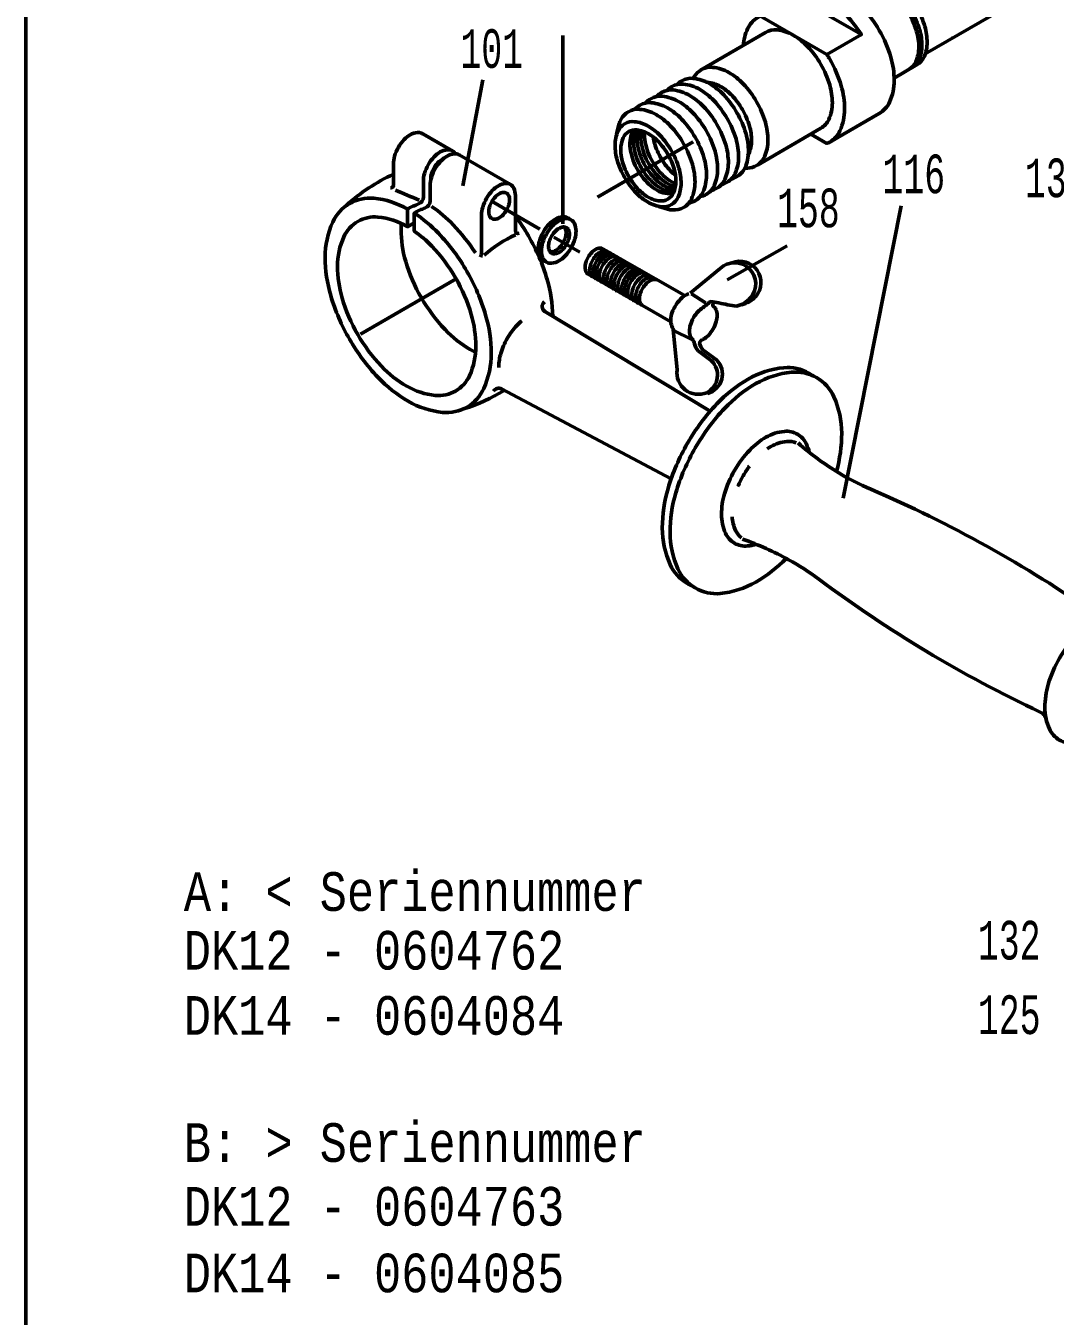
# Model space of a CAD drawing. Extents: x -99 to 181, y -251 to 146.
# Drawn here: x -98.9 to -5.7, y -70.7 to 46.1 of the extents above; entities that cross this region are included whole.
import ezdxf

# ---------------------------------------------------------------- set-up
doc = ezdxf.new("R2010")
doc.units = 0
doc.linetypes.add('STRICHPUNKT2', pattern=[18.5, 10, -4, 0.5, -4])
doc.layers.get('0').update_dxf_attribs({"linetype": 'CONTINUOUS'})
doc.layers.add('LE_ALL', color=7, linetype='CONTINUOUS', lineweight=50)
doc.layers.add('TXT_ALL', color=7, linetype='CONTINUOUS')
doc.layers.add('TXT_YELLOW', color=2, linetype='CONTINUOUS')
doc.styles.add('MONOTXT', font='monotxt.shx')

# ---------------------------------------------------------------- blocks, each defined once
blk = doc.blocks.new('ELI_00005', base_point=(-43.87, 36.63))
at = {"layer": 'LE_ALL', "color": 2}
for points in [[(-43.87, 36.63, 0.058572), (-44.02, 36.39, 0.084325), (-44.22, 35.66, 0.070818), (-44.18, 34.76, 0.084461), (-43.53, 33.01, 0.084461), (-42.33, 31.57, 0.070818), (-41.58, 31.08, 0.084325), (-40.84, 30.89, 0.118668), (-40.28, 30.97)], [(-43.66, 36.64, 0.012769), (-43.69, 36.59, 0.084325), (-43.89, 35.85, 0.070818), (-43.85, 34.95, 0.084461), (-43.2, 33.2, 0.084461), (-42, 31.76, 0.070818), (-41.24, 31.27, 0.084325), (-40.51, 31.08, 0.057105), (-40.23, 31.09)], [(-43.43, 36.61, 0.064456), (-43.55, 36.04, 0.070818), (-43.51, 35.14, 0.084461), (-42.86, 33.39, 0.084461), (-41.67, 31.95, 0.070818), (-40.91, 31.47, 0.084325), (-40.18, 31.27)], [(-43.17, 36.56, 0.035821), (-43.22, 36.24, 0.070818), (-43.18, 35.34, 0.084461), (-42.53, 33.58, 0.084461), (-41.34, 32.14, 0.070818), (-40.58, 31.66, 0.053653), (-40.12, 31.5)], [(-42.89, 36.46, 0.003662), (-42.89, 36.43, 0.070818), (-42.85, 35.53, 0.084461), (-42.2, 33.77, 0.084461), (-41.01, 32.33, 0.070818), (-40.25, 31.85, 0.019799), (-40.08, 31.78)]]:
    blk.add_lwpolyline(points, format="xyb", dxfattribs=at)
at = {"layer": 'LE_ALL'}
for centre, radius, start, end in [((-41.93, 36.46), 1.2, 141.797, 145.191), ((-40.63, 36.21), 2.27, 157.3841, 157.8543), ((-40.07, 32.47), 1.21, -69.2228, -68.1355)]:
    blk.add_arc(centre, radius, start, end, dxfattribs=at)
blk = doc.blocks.new('ELIPS_00006', base_point=(-14.61, 51.37))
at = {"layer": 'LE_ALL', "color": 2}
blk.add_lwpolyline([(-14.61, 51.37, 0.084325), (-14.38, 51.6, 0.154833), (-14.29, 51.9, 0.154833), (-14.38, 52.2, 0.084325), (-14.61, 52.43, 0.070818), (-14.96, 52.61, 0.084461), (-15.75, 52.74, 0.084461), (-16.54, 52.61, 0.070818), (-16.88, 52.43, 0.084325), (-17.11, 52.2, 0.154833), (-17.2, 51.9, 0.154833), (-17.11, 51.6, 0.084325), (-16.88, 51.37, 0.070818), (-16.54, 51.19, 0.084461), (-15.75, 51.06, 0.084461), (-14.96, 51.19, 0.048497), (-14.71, 51.3, 0.022245), (-14.61, 51.37)], format="xyb", dxfattribs=at)
blk = doc.blocks.new('106_00004', base_point=(-44.7, 32.32))
at = {"layer": 'LE_ALL', "color": 2}
for p, q in [((-17.55, 50.57), (-17.63, 50.52)), ((-23.28, 45.26), (-26.4, 43.46))]:
    blk.add_line(p, q, dxfattribs=at)
for points in [[(11.66, 63.32), (13.81, 64.56, 0.156851), (14.03, 64.81, 0.106617), (14.13, 65.28, 0.072341), (14.06, 65.8, 0.058752), (13.81, 66.38, 0.058752), (13.43, 66.89, 0.072341), (13.02, 67.21, 0.106617), (12.56, 67.36, 0.156851), (12.23, 67.29), (10.08, 66.05)], [(8.65, 60.98), (11.22, 62.47, 0.156851), (11.52, 62.8, 0.106617), (11.66, 63.43, 0.072341), (11.56, 64.11, 0.058752), (11.22, 64.89, 0.058752), (10.72, 65.57, 0.072341), (10.18, 66, 0.106617), (9.56, 66.2, 0.156851), (9.13, 66.1), (6.55, 64.62)], [(10.33, 61.95, 0.156851), (10.63, 62.28, 0.106617), (10.76, 62.91, 0.072341), (10.66, 63.6, 0.058752), (10.33, 64.37, 0.058752), (9.82, 65.05, 0.072341), (9.28, 65.48, 0.106617), (8.67, 65.68, 0.156851), (8.23, 65.59)], [(10.62, 62.12, 0.156851), (10.92, 62.45, 0.106617), (11.06, 63.08, 0.072341), (10.96, 63.76, 0.058752), (10.62, 64.54, 0.058752), (10.12, 65.22, 0.072341), (9.57, 65.65, 0.106617), (8.96, 65.85, 0.156851), (8.53, 65.76)], [(-6.54, 51.6), (8.13, 60.08, 0.156851), (8.5, 60.49, 0.106617), (8.68, 61.28, 0.072341), (8.55, 62.13, 0.058752), (8.13, 63.11, 0.058752), (7.5, 63.96, 0.072341), (6.82, 64.49, 0.106617), (6.05, 64.74, 0.156851), (5.51, 64.62), (-9.17, 56.15)], [(5.49, 63.26, 0.02637), (5.52, 63.3, 0.156851), (5.57, 63.45, 0.156851), (5.52, 63.59, 0.106617), (5.36, 63.74, 0.072341), (5.14, 63.83, 0.058752), (4.85, 63.86, 0.058752), (4.56, 63.83, 0.049715), (4.4, 63.78), (-4.5, 58.64, 0.106617), (-4.66, 58.49, 0.156851), (-4.71, 58.34, 0.156851), (-4.66, 58.2, 0.106617), (-4.5, 58.05, 0.072341), (-4.27, 57.96, 0.058752), (-3.98, 57.93, 0.058752), (-3.69, 57.96, 0.072341), (-3.47, 58.05), (5.45, 63.2)], [(5.28, 63.1, 0.021559), (5.18, 63.11, 0.058752), (4.89, 63.07, 0.049715), (4.73, 63.02)], [(-4.32, 52.89, 0.156851), (-3.95, 53.3, 0.106617), (-3.78, 54.09, 0.072341), (-3.9, 54.94, 0.058752), (-4.32, 55.91, 0.058752), (-4.96, 56.76, 0.072341), (-5.63, 57.3, 0.106617), (-6.4, 57.55, 0.156851), (-6.94, 57.43)], [(-4.02, 53.06, 0.156851), (-3.64, 53.48, 0.106617), (-3.47, 54.26, 0.072341), (-3.6, 55.12, 0.058752), (-4.02, 56.09, 0.058752), (-4.65, 56.94, 0.072341), (-5.33, 57.48, 0.106617), (-6.09, 57.72, 0.156851), (-6.64, 57.61)], [(-8.56, 49.91), (-7.12, 50.74, 0.156851), (-6.68, 51.23, 0.106617), (-6.48, 52.15, 0.072341), (-6.62, 53.16, 0.058752), (-7.12, 54.3, 0.058752), (-7.86, 55.3, 0.072341), (-8.66, 55.93, 0.106617), (-9.56, 56.22, 0.156851), (-10.2, 56.08), (-12, 55.04)], [(-17.52, 43.52), (-9.55, 48.12, 0.156851), (-9, 48.73, 0.106617), (-8.74, 49.91, 0.072341), (-8.93, 51.18, 0.058752), (-9.55, 52.63, 0.058752), (-10.5, 53.9, 0.072341), (-11.51, 54.69, 0.106617), (-12.65, 55.06, 0.156851), (-13.46, 54.89), (-21.41, 50.3)], [(-8.99, 48.75, 0.073575), (-8.79, 49.07, 0.106617), (-8.54, 50.18, 0.072341), (-8.72, 51.39, 0.058752), (-9.31, 52.77, 0.058752), (-10.21, 53.97, 0.072341), (-11.17, 54.73, 0.106617), (-12.26, 55.08, 0.073575), (-12.63, 55.06)], [(-7.46, 50.54, 0.156851), (-7.03, 51.02, 0.106617), (-6.83, 51.95, 0.072341), (-6.97, 52.96, 0.058752), (-7.46, 54.1, 0.058752), (-8.21, 55.1, 0.072341), (-9.01, 55.73, 0.106617), (-9.91, 56.02, 0.156851), (-10.55, 55.88)], [(-20.31, 41.32), (-18.24, 42.55, 0.156851), (-17.61, 43.24, 0.106617), (-17.33, 44.56, 0.072341), (-17.54, 45.99, 0.058752), (-18.24, 47.62, 0.058752), (-19.3, 49.04, 0.072341), (-20.43, 49.93, 0.106617), (-21.72, 50.35, 0.156851), (-22.63, 50.15), (-24.7, 48.95)], [(-26.15, 35.53), (-25.46, 35.93), (-21.66, 38.13, 0.156851), (-20.73, 39.15, 0.106617), (-20.31, 41.11, 0.072341), (-20.62, 43.22, 0.058752), (-21.66, 45.64, 0.058752), (-23.23, 47.75, 0.072341), (-24.91, 49.08, 0.106617), (-26.82, 49.69, 0.156851), (-28.17, 49.4), (-32.66, 46.81, 0.156851), (-33.58, 45.79, 0.083227), (-33.98, 44.27)], [(-18.99, 42.11, 0.156851), (-18.36, 42.8, 0.106617), (-18.08, 44.12, 0.072341), (-18.29, 45.55, 0.058752), (-18.99, 47.18, 0.058752), (-20.05, 48.61, 0.072341), (-21.18, 49.5, 0.106617), (-22.47, 49.91, 0.156851), (-23.38, 49.72)], [(-18.71, 42.27, 0.156851), (-18.09, 42.96, 0.106617), (-17.8, 44.28, 0.072341), (-18.01, 45.71, 0.058752), (-18.71, 47.34, 0.058752), (-19.77, 48.76, 0.072341), (-20.91, 49.66, 0.106617), (-22.19, 50.07, 0.156851), (-23.1, 49.88)], [(-29.31, 48.74), (-23.28, 45.26, 0.048067), (-24.61, 46.96, 0.072341), (-26.29, 48.28, 0.106617), (-28.19, 48.9, 0.156851), (-29.54, 48.61)], [(-27.86, 36.26), (-26.4, 35.41, 0.030808), (-26.15, 35.53, 0.156851), (-25.22, 36.56, 0.106617), (-24.8, 38.51, 0.072341), (-25.11, 40.63, 0.058752), (-26.15, 43.05, 0.010655), (-26.4, 43.46), (-32.48, 46.97)], [(-32.69, 33.46), (-26.95, 36.8, 0.156851), (-26.23, 37.58, 0.106617), (-25.91, 39.09, 0.072341), (-26.15, 40.71, 0.058752), (-26.95, 42.57, 0.058752), (-28.15, 44.19, 0.072341), (-29.45, 45.21, 0.106617), (-30.91, 45.68, 0.156851), (-31.95, 45.46), (-37.84, 42.03)], [(-33.81, 33.19), (-33.58, 33.18, 0.122777), (-32.77, 33.41, 0.156851), (-32.06, 34.2, 0.106617), (-31.74, 35.7, 0.072341), (-31.97, 37.33, 0.058752), (-32.77, 39.19, 0.058752), (-33.98, 40.81, 0.072341), (-35.27, 41.83, 0.106617), (-36.74, 42.3, 0.156851), (-37.77, 42.08, 0.122777), (-38.38, 41.49), (-38.55, 41.28)], [(-35.02, 32.22, 0.075827), (-34.54, 32.41, 0.156851), (-33.82, 33.2, 0.106617), (-33.5, 34.7, 0.072341), (-33.74, 36.33, 0.058752), (-34.54, 38.19, 0.058752), (-35.74, 39.81, 0.072341), (-37.04, 40.83, 0.106617), (-38.5, 41.3, 0.156851), (-39.54, 41.08, 0.075827), (-39.94, 40.75)], [(-33.56, 34.33, 0.029627), (-33.48, 34.47, 0.106617), (-33.22, 35.68, 0.072341), (-33.41, 36.98, 0.058752), (-34.05, 38.47, 0.058752), (-35.02, 39.77, 0.072341), (-36.05, 40.58, 0.106617), (-37.23, 40.96, 0.029627), (-37.39, 40.97)], [(-36.89, 31.16, 0.082922), (-36.36, 31.36, 0.156851), (-35.65, 32.15, 0.106617), (-35.32, 33.65, 0.072341), (-35.56, 35.28, 0.058752), (-36.36, 37.14, 0.058752), (-37.57, 38.76, 0.072341), (-38.86, 39.77, 0.106617), (-40.32, 40.25, 0.156851), (-41.36, 40.02, 0.082922), (-41.8, 39.66)], [(-35.94, 31.7, 0.079113), (-35.43, 31.9, 0.156851), (-34.72, 32.68, 0.106617), (-34.39, 34.19, 0.072341), (-34.63, 35.82, 0.058752), (-35.43, 37.67, 0.058752), (-36.64, 39.29, 0.072341), (-37.93, 40.31, 0.106617), (-39.39, 40.78, 0.156851), (-40.43, 40.56, 0.079113), (-40.85, 40.22)], [(-38.91, 30.01, 0.088677), (-38.34, 30.22, 0.156851), (-37.63, 31.01, 0.106617), (-37.3, 32.51, 0.072341), (-37.54, 34.14, 0.058752), (-38.34, 35.99, 0.058752), (-39.55, 37.61, 0.072341), (-40.84, 38.63, 0.106617), (-42.3, 39.1, 0.156851), (-43.34, 38.88, 0.088677), (-43.8, 38.49)], [(-37.89, 30.6, 0.085538), (-37.33, 30.8, 0.156851), (-36.62, 31.58, 0.106617), (-36.3, 33.09, 0.072341), (-36.53, 34.72, 0.058752), (-37.33, 36.57, 0.058752), (-38.54, 38.19, 0.072341), (-39.83, 39.21, 0.106617), (-41.3, 39.68, 0.156851), (-42.33, 39.46, 0.085538), (-42.79, 39.08)], [(-44.7, 32.32, 0.058752), (-43.68, 30.95, 0.072341), (-42.59, 30.09, 0.106617), (-41.35, 29.69, 0.156851), (-40.48, 29.88, 0.156851), (-39.88, 30.54, 0.106617), (-39.6, 31.81, 0.072341), (-39.8, 33.19, 0.058752), (-40.48, 34.76, 0.058752), (-41.5, 36.13, 0.072341), (-42.59, 36.99, 0.106617), (-43.83, 37.38, 0.156851), (-44.7, 37.2, 0.156851), (-45.31, 36.53, 0.106617), (-45.58, 35.26, 0.072341), (-45.38, 33.89, 0.058752), (-44.7, 32.32)], [(-41.64, 29.7), (-40.61, 29.42, 0.013766), (-40.41, 29.4, 0.156851), (-39.37, 29.62, 0.156851), (-38.66, 30.41, 0.106617), (-38.34, 31.91, 0.072341), (-38.58, 33.54, 0.058752), (-39.37, 35.39, 0.058752), (-40.58, 37.01, 0.072341), (-41.87, 38.03, 0.106617), (-43.34, 38.5, 0.156851), (-44.37, 38.28, 0.156851), (-45.09, 37.5, 0.020143), (-45.2, 37.22), (-45.45, 36.29)], [(-44.33, 32.41, 0.058752), (-43.48, 31.26, 0.072341), (-42.57, 30.55, 0.106617), (-41.53, 30.21, 0.156851), (-40.8, 30.37, 0.156851), (-40.3, 30.93, 0.106617), (-40.07, 31.99, 0.072341), (-40.24, 33.13, 0.058752), (-40.8, 34.44, 0.058752), (-41.66, 35.58, 0.072341), (-42.57, 36.3, 0.106617), (-43.6, 36.64, 0.156851), (-44.33, 36.48, 0.156851), (-44.83, 35.92, 0.106617), (-45.06, 34.86, 0.072341), (-44.89, 33.72, 0.058752), (-44.33, 32.41)], [(-42.12, 36, 0.038638), (-41.99, 35.39, 0.058752), (-41.42, 34.08, 0.058752), (-40.57, 32.94, 0.038638), (-40.11, 32.53)]]:
    blk.add_lwpolyline(points, format="xyb", dxfattribs=at)
blk.add_lwpolyline([(-4.01, 57.97), (4.4, 62.83), (4.7, 63)], dxfattribs=at)
for centre, radius, start, end in [((-17.25, 51.01), 0.688, 144.3425, 150.3074), ((-14.26, 51.25), 0.688, 34.2738, 35.6558), ((-15.11, 45.06), 0.13, -130.729, -66.4793)]:
    blk.add_arc(centre, radius, start, end, dxfattribs=at)
for name, p in [('ELIPS_00006', (-14.61, 51.37)), ('ELI_00005', (-43.87, 36.63))]:
    blk.add_blockref(name, p)
blk = doc.blocks.new('DK12_4_00002', base_point=(90.11, 110.07))
at = {"layer": 'LE_ALL', "color": 2}
for p, q in [((-50.29, 28.14), (-50.29, 45.17)), ((-59.35, 31.58), (-57.54, 41.18)), ((-59.69, 34.38), (-54.98, 31.66)), ((-64.36, 27.87), (-64.36, 29.48)), ((-24.92, 3.33), (-19.67, 29.77)), ((-35.43, 23.07), (-30, 26.15)), ((-37.39, 20.98), (-38.65, 21.82))]:
    blk.add_line(p, q, dxfattribs=at)
at = {"layer": 'LE_ALL', "color": 2, "linetype": 'STRICHPUNKT2'}
for p, q in [((-38.52, 35.55), (-49.3, 29.33)), ((-56.69, 30.15), (-52.39, 27.67)), ((-51.13, 26.94), (-48.77, 25.58)), ((-59.97, 23.17), (-70.49, 17.09))]:
    blk.add_line(p, q, dxfattribs=at)
at = {"layer": 'LE_ALL', "color": 2}
for points in [[(-60.26, 34.71), (-62.97, 36.27, 0.021669), (-63.03, 36.31, 0.156851), (-63.47, 36.4, 0.106617), (-64.11, 36.2, 0.072341), (-64.67, 35.76, 0.058752), (-65.19, 35.06, 0.058752), (-65.54, 34.25, 0.072187), (-65.64, 33.55), (-65.64, 31.61, -0.485361), (-65.9, 31.41)], [(-60.05, 34.48, 0.126695), (-60.32, 34.74, 0.156851), (-60.77, 34.84, 0.106617), (-61.4, 34.64, 0.072341), (-61.96, 34.19, 0.058752), (-62.48, 33.49, 0.058752), (-62.83, 32.69, 0.072187), (-62.93, 31.99), (-62.93, 30.58, -0.307856), (-63.37, 29.94, 0.029494), (-64.36, 29.48, 0.10431), (-67.41, 30.45, 0.156851), (-69.61, 29.97, 0.156851), (-71.13, 28.3, 0.106617), (-71.82, 25.1, 0.072341), (-71.31, 21.64, 0.058752), (-69.61, 17.7, 0.058752), (-67.04, 14.25, 0.072341), (-64.3, 12.09, 0.106617), (-61.19, 11.08, 0.156851), (-58.98, 11.56, 0.156851), (-57.47, 13.23, 0.106617), (-56.78, 16.42, 0.072341), (-57.29, 19.89, 0.058752), (-58.98, 23.83, 0.058752), (-61.55, 27.28, 0.059206), (-63.76, 29.11), (-63.76, 27.48, -0.05231), (-62.15, 26.11, -0.058752), (-60.01, 23.24, -0.058752), (-58.6, 19.95, -0.072341), (-58.18, 17.07, -0.106617), (-58.75, 14.4, -0.156851), (-60.01, 13.01, -0.156851), (-61.85, 12.62, -0.106617), (-64.44, 13.45, -0.072341), (-66.73, 15.26, -0.058752), (-68.87, 18.13, -0.058752), (-70.28, 21.42, -0.072341), (-70.7, 24.3, -0.106617), (-70.13, 26.96, -0.156851), (-68.87, 28.35, -0.156851), (-67.04, 28.75, -0.110229), (-64.36, 27.87), (-63.76, 28.22)], [(-59.64, 34.35, 0.021669), (-59.69, 34.38, 0.156851), (-60.14, 34.48, 0.106617), (-60.77, 34.27, 0.072341), (-61.33, 33.83, 0.058752), (-61.86, 33.13, 0.058752), (-62.2, 32.33, 0.072187), (-62.31, 31.62), (-62.31, 30.22, -0.316163), (-62.76, 29.58, 0.044449), (-63.76, 29.11)], [(-61.23, 33.93, 0.025009), (-61.32, 33.89, 0.072341), (-61.66, 33.62, 0.058752), (-61.99, 33.18, 0.058752), (-62.2, 32.69, 0.072341), (-62.26, 32.26, 0.033573), (-62.25, 32.13)], [(-54.27, 27.28, -0.548279), (-54.6, 27.5), (-54.6, 30.64, 0.006902), (-54.6, 30.71, 0.106617), (-54.74, 31.36, 0.156851), (-55.05, 31.7, 0.156851), (-55.5, 31.8, 0.106617), (-56.13, 31.59, 0.072341), (-56.69, 31.15, 0.058752), (-57.21, 30.45, 0.058752), (-57.56, 29.65, 0.072187), (-57.66, 28.94), (-57.66, 25.54, -0.127343), (-57.77, 25.12)], [(-56.73, 30.15, 0.058752), (-56.95, 29.66, 0.072341), (-57.01, 29.22, 0.106617), (-56.92, 28.82, 0.156851), (-56.73, 28.61, 0.156851), (-56.46, 28.55, 0.106617), (-56.07, 28.68, 0.072341), (-55.72, 28.95, 0.058752), (-55.4, 29.38, 0.058752), (-55.19, 29.88, 0.072341), (-55.12, 30.31, 0.106617), (-55.21, 30.71, 0.156851), (-55.4, 30.92, 0.156851), (-55.68, 30.98, 0.106617), (-56.07, 30.86, 0.072341), (-56.41, 30.58, 0.058752), (-56.73, 30.15)], [(-58.22, 25.51, 0.044102), (-60.22, 28.05, 0.053086), (-62.18, 29.72)], [(-64.93, 28.17, 0.0212), (-64.95, 27.62, 0.072341), (-64.53, 24.74, 0.058752), (-63.11, 21.45, 0.058752), (-60.97, 18.58, 0.072341), (-58.69, 16.77, 0.0212), (-58.2, 16.52)], [(-51.22, 19.78, 0.069414), (-51.72, 23.1, 0.058752), (-53.42, 27.05, 0.029334), (-54.6, 28.84)], [(-49.72, 28.58, 0.056639), (-49.86, 28.68, 0.156851), (-50.32, 28.78, 0.106617), (-50.97, 28.57, 0.072341), (-51.54, 28.12, 0.058752), (-52.08, 27.4, 0.058752), (-52.43, 26.58, 0.072341), (-52.54, 25.86, 0.106617), (-52.39, 25.19, 0.156851), (-52.08, 24.84, 0.056639), (-51.92, 24.78)], [(-51.78, 27.23, 0.058752), (-52.14, 26.41, 0.072341), (-52.24, 25.69, 0.106617), (-52.1, 25.02, 0.156851), (-51.78, 24.67, 0.156851), (-51.32, 24.57, 0.106617), (-50.67, 24.78, 0.072341), (-50.1, 25.23, 0.058752), (-49.57, 25.95, 0.058752), (-49.21, 26.77, 0.072341), (-49.11, 27.5, 0.106617), (-49.25, 28.16, 0.156851), (-49.57, 28.51, 0.156851), (-50.02, 28.61, 0.106617), (-50.67, 28.4, 0.072341), (-51.25, 27.95, 0.058752), (-51.78, 27.23)], [(-51.32, 27.03, 0.058752), (-51.53, 26.53, 0.072341), (-51.6, 26.1, 0.106617), (-51.51, 25.7, 0.156851), (-51.32, 25.49, 0.156851), (-51.05, 25.43, 0.106617), (-50.65, 25.55, 0.072341), (-50.31, 25.83, 0.058752), (-49.99, 26.26, 0.058752), (-49.77, 26.75, 0.072341), (-49.71, 27.19, 0.106617), (-49.8, 27.59, 0.156851), (-49.99, 27.8, 0.156851), (-50.26, 27.86, 0.106617), (-50.65, 27.73, 0.072341), (-51, 27.46, 0.058752), (-51.32, 27.03)], [(-51.45, 25.6, 0.060132), (-51.34, 25.6, 0.106617), (-50.95, 25.73, 0.072341), (-50.61, 26, 0.058752), (-50.29, 26.43, 0.058752), (-50.07, 26.93, 0.072341), (-50.01, 27.36, 0.106617), (-50.1, 27.76, 0.060132), (-50.15, 27.85)], [(-39.33, 21.69), (-46.69, 25.89, 0.149754), (-46.95, 25.95, 0.106617), (-47.34, 25.82, 0.072341), (-47.69, 25.55, 0.058752), (-48.01, 25.12, 0.058752), (-48.22, 24.62, 0.072341), (-48.29, 24.19, 0.106617), (-48.2, 23.79, 0.152017), (-48.02, 23.58), (-40.53, 19.26)], [(-46.28, 25.66, 0.149754), (-46.54, 25.71, 0.106617), (-46.94, 25.58, 0.072341), (-47.28, 25.31, 0.058752), (-47.6, 24.88, 0.058752), (-47.81, 24.39, 0.072341), (-47.88, 23.95, 0.106617), (-47.79, 23.55, 0.152017), (-47.61, 23.35)], [(-45.97, 25.48, 0.149754), (-46.24, 25.53, 0.106617), (-46.63, 25.41, 0.072341), (-46.97, 25.14, 0.058752), (-47.29, 24.7, 0.058752), (-47.51, 24.21, 0.072341), (-47.57, 23.77, 0.106617), (-47.48, 23.37, 0.152017), (-47.3, 23.17)], [(-45.7, 25.32, 0.149754), (-45.96, 25.37, 0.106617), (-46.36, 25.25, 0.072341), (-46.7, 24.98, 0.058752), (-47.02, 24.55, 0.058752), (-47.23, 24.05, 0.072341), (-47.3, 23.62, 0.106617), (-47.21, 23.22, 0.152017), (-47.03, 23.01)], [(-45.39, 25.14, 0.149754), (-45.66, 25.2, 0.106617), (-46.05, 25.07, 0.072341), (-46.39, 24.8, 0.058752), (-46.71, 24.37, 0.058752), (-46.93, 23.87, 0.072341), (-46.99, 23.44, 0.106617), (-46.9, 23.04, 0.152017), (-46.72, 22.83)], [(-45.02, 24.93, 0.149754), (-45.28, 24.98, 0.106617), (-45.67, 24.85, 0.072341), (-46.02, 24.58, 0.058752), (-46.34, 24.15, 0.058752), (-46.55, 23.66, 0.072341), (-46.62, 23.22, 0.106617), (-46.53, 22.82, 0.152017), (-46.35, 22.62)], [(-44.71, 24.75, 0.149754), (-44.97, 24.8, 0.106617), (-45.37, 24.68, 0.072341), (-45.71, 24.41, 0.058752), (-46.03, 23.97, 0.058752), (-46.25, 23.48, 0.072341), (-46.31, 23.04, 0.106617), (-46.22, 22.64, 0.152017), (-46.04, 22.44)], [(-44.37, 24.55, 0.149754), (-44.63, 24.61, 0.106617), (-45.02, 24.48, 0.072341), (-45.37, 24.21, 0.058752), (-45.69, 23.78, 0.058752), (-45.9, 23.28, 0.072341), (-45.97, 22.85, 0.106617), (-45.88, 22.45, 0.152017), (-45.7, 22.24)], [(-38.79, 21.88), (-36.07, 24.1, -0.956686), (-33.32, 21.45, -0.15605), (-34.59, 20.69, -0.02258), (-36.18, 20.99, 0.05147), (-36.93, 21.1, 0.093429), (-37.23, 20.88, -0.042988), (-37.64, 20.55, 0.064747), (-38.05, 20.22, 0.058752), (-38.47, 19.65, 0.058752), (-38.76, 18.99, 0.072341), (-38.84, 18.42, 0.106617), (-38.73, 17.88, 0.091039), (-38.6, 17.7, -0.177716), (-38.38, 17.27, 0.149849), (-38.05, 16.65), (-36.84, 15.75, -0.509819), (-37.28, 12.86, -0.57735), (-39.97, 14.93), (-40.33, 18.59)], [(-34.12, 20.82, 0.15605), (-32.85, 21.57, 0.791245), (-35, 24.61)], [(-44.06, 24.38, 0.149754), (-44.33, 24.43, 0.106617), (-44.72, 24.3, 0.072341), (-45.06, 24.03, 0.058752), (-45.38, 23.6, 0.058752), (-45.6, 23.1, 0.072341), (-45.66, 22.67, 0.106617), (-45.57, 22.27, 0.152017), (-45.39, 22.06)], [(-43.72, 24.18, 0.149754), (-43.99, 24.23, 0.106617), (-44.38, 24.11, 0.072341), (-44.72, 23.83, 0.058752), (-45.04, 23.4, 0.058752), (-45.26, 22.91, 0.072341), (-45.32, 22.47, 0.106617), (-45.23, 22.07, 0.152017), (-45.05, 21.87)], [(-43.38, 23.98, 0.149754), (-43.64, 24.03, 0.106617), (-44.03, 23.91, 0.072341), (-44.38, 23.64, 0.058752), (-44.7, 23.21, 0.058752), (-44.91, 22.71, 0.072341), (-44.98, 22.28, 0.106617), (-44.89, 21.88, 0.152017), (-44.71, 21.67)], [(-43.11, 23.82, 0.149754), (-43.37, 23.88, 0.106617), (-43.76, 23.75, 0.072341), (-44.11, 23.48, 0.058752), (-44.43, 23.05, 0.058752), (-44.64, 22.55, 0.072341), (-44.7, 22.12, 0.106617), (-44.62, 21.72, 0.152017), (-44.44, 21.51)], [(-42.83, 23.67, 0.149754), (-43.1, 23.72, 0.106617), (-43.49, 23.59, 0.072341), (-43.83, 23.32, 0.058752), (-44.16, 22.89, 0.058752), (-44.37, 22.4, 0.072341), (-44.43, 21.96, 0.106617), (-44.34, 21.56, 0.152017), (-44.16, 21.36)], [(-42.46, 23.45, 0.149754), (-42.72, 23.5, 0.106617), (-43.11, 23.38, 0.072341), (-43.46, 23.11, 0.058752), (-43.78, 22.67, 0.058752), (-43.99, 22.18, 0.072341), (-44.06, 21.74, 0.106617), (-43.97, 21.34, 0.152017), (-43.79, 21.14)], [(-42.12, 23.25, 0.149754), (-42.38, 23.31, 0.106617), (-42.77, 23.18, 0.072341), (-43.12, 22.91, 0.058752), (-43.44, 22.48, 0.058752), (-43.65, 21.98, 0.072341), (-43.71, 21.55, 0.106617), (-43.63, 21.15, 0.152017), (-43.45, 20.94)], [(-41.78, 23.06, 0.149754), (-42.04, 23.11, 0.106617), (-42.43, 22.98, 0.072341), (-42.77, 22.71, 0.058752), (-43.1, 22.28, 0.058752), (-43.31, 21.78, 0.072341), (-43.37, 21.35, 0.106617), (-43.29, 20.95, 0.152017), (-43.1, 20.74)], [(-51.95, 21.08, 0.556539), (-51.92, 20.21), (-36.96, 11.19)], [(-38.89, 21.8, 0.071891), (-39.34, 21.6, 0.058752), (-39.92, 21.01, 0.058752), (-40.34, 20.29, 0.072341), (-40.53, 19.64, 0.106617), (-40.48, 19.01, 0.115125), (-40.23, 18.47), (-38.7, 17.69)], [(-37.2, 12.8, 0.580113), (-36.39, 15.82), (-37.6, 16.72, -0.144031), (-37.93, 17.32, -0.370132), (-37.64, 17.66, 0.011136), (-37.59, 17.69, 0.072341), (-37.13, 18.05, 0.058752), (-36.7, 18.63, 0.058752), (-36.42, 19.29, 0.072341), (-36.33, 19.86, 0.106617), (-36.45, 20.4, 0.156752), (-36.7, 20.67, -0.442238), (-36.59, 21.02)], [(-54.02, 19.36, 0.036423), (-54.46, 18.95, 0.058752), (-55.34, 17.77, 0.058752), (-55.92, 16.42, 0.072341), (-56.1, 15.24, 0.008704), (-56.09, 15.15)], [(-27.7, 14.4, 0.026648), (-28.03, 14.62, 0.156851), (-30.31, 15.12, 0.106617), (-33.53, 14.08, 0.072341), (-36.37, 11.84, 0.058752), (-39.02, 8.28, 0.058752), (-40.78, 4.2, 0.072341), (-41.3, 0.62, 0.106617), (-40.59, -2.68, 0.156851), (-39.02, -4.41, 0.026648), (-38.66, -4.59)], [(-25.54, 5.74, 0.06963), (-25.06, 9.19, 0.106617), (-25.77, 12.49, 0.156851), (-27.33, 14.22, 0.156851), (-29.61, 14.71, 0.106617), (-32.83, 13.68, 0.072341), (-35.67, 11.44, 0.058752), (-38.32, 7.87, 0.058752), (-40.08, 3.79, 0.072341), (-40.6, 0.22, 0.106617), (-39.89, -3.09, 0.156851), (-38.32, -4.81, 0.156851), (-36.05, -5.31, 0.106617), (-32.83, -4.27, 0.06963), (-30.08, -2.13)], [(-40.49, 5.08), (-55.87, 13.2, 0.416281), (-56.57, 13.01)], [(-28, 7.46, 0.047982), (-28.26, 8.21, 0.156851), (-29.07, 9.11, 0.156851), (-30.25, 9.36, 0.106617), (-31.92, 8.83, 0.072341), (-33.39, 7.67, 0.058752), (-34.77, 5.82, 0.058752), (-35.68, 3.71, 0.072341), (-35.94, 1.85, 0.106617), (-35.58, 0.14, 0.156851), (-34.77, -0.76, 0.156851), (-33.59, -1.01, 0.047982), (-32.8, -0.86)], [(-29.17, 8.31, 0.12843), (-30.03, 8.45, 0.106617), (-31.48, 7.98, 0.016195), (-31.8, 7.79)], [(-2, -7.22, 0.050475), (-22.42, 4.12, -0.033577), (-25.33, 5.61, -0.045315), (-29.01, 8.31)], [(-33.41, 6.21, 0.029589), (-33.97, 5.36, 0.031961), (-34.45, 4.38)], [(-34.99, 1.64, 0.088424), (-34.67, 0.4, 0.126166), (-34.14, -0.26)], [(-34.04, -0.4, -0.045315), (-29.87, -2.25, -0.033577), (-27.12, -4.02, 0.050475), (-7.09, -16.04, -0.274886), (-6.53, -16.86)], [(2.11, -12.47, 0.072341), (2.41, -10.38, 0.106617), (1.99, -8.45, 0.156851), (1.08, -7.44, 0.156851), (-0.25, -7.15, 0.106617), (-2.13, -7.76, 0.072341), (-3.79, -9.07, 0.058752), (-5.34, -11.15, 0.058752), (-6.37, -13.53, 0.072341), (-6.67, -15.63, 0.106617), (-6.26, -17.56, 0.156851), (-5.34, -18.57, 0.156851), (-4.01, -18.85, 0.106617), (-2.13, -18.25, 0.072341), (-0.47, -16.94, 0.058752), (1.08, -14.86, 0.058752), (2.11, -12.47)]]:
    blk.add_lwpolyline(points, format="xyb", dxfattribs=at)
for centre, radius, start, end in [((-58.7, 17.55), 16.6, 114.7112, 132.3747), ((-80.41, -7.4), 41.37, 65.6028, 68.8221), ((-49.91, 16.83), 11.33, 114.4663, 131.5003), ((-64.28, 27.22), 16.6, -72.3747, -58.5191)]:
    blk.add_arc(centre, radius, start, end, dxfattribs=at)
blk.add_blockref('106_00004', (-44.7, 32.32))
at = {"layer": 'TXT_ALL', "color": 2, "style": 'MONOTXT', "width": 0.625}
for s, p in [('101', (-59.58, 42.25)), ('116', (-21.38, 30.91)), ('135', (-8.48, 30.55)), ('158', (-30.92, 27.83)), ('132', (-12.74, -38.43)), ('125', (-12.74, -45.17))]:
    blk.add_text(s, height=3.5, dxfattribs=at).set_placement(p)
blk = doc.blocks.new('001_0000_00001', base_point=(-43.89, 35.5))
at = {"layer": 'LE_ALL'}
for p, q in [((-43.89, 35.5), (-43.88, 35.52)), ((-43.6, 35.32), (-43.59, 35.34)), ((-41.43, 31.24), (-41.39, 31.24))]:
    blk.add_line(p, q, dxfattribs=at)
blk.add_blockref('DK12_4_00002', (90.11, 110.07))
blk = doc.blocks.new('DINA3_00080', base_point=(180.58, 135.66))
at = {"layer": 'LE_ALL'}
blk.add_lwpolyline([(180.58, 135.66), (180.58, -241.34, -0.414214), (170.58, -251.34), (-88.92, -251.34, -0.414214), (-98.92, -241.34), (-98.92, 135.66, -0.414214), (-88.92, 145.66), (170.58, 145.66, -0.414214), (180.58, 135.66)], format="xyb", dxfattribs=at)
blk = doc.blocks.new('TXT_00083', base_point=(-84.61, -34.03))
at = {"layer": 'TXT_YELLOW', "style": 'MONOTXT', "width": 0.812}
for s, p in [('A: < Seriennummer', (-84.61, -34.03)), ('DK12 - 0604762', (-84.61, -39.34)), ('DK14 - 0604084', (-84.61, -45.24)), ('B: > Seriennummer', (-84.61, -56.74)), ('DK12 - 0604763', (-84.61, -62.51)), ('DK14 - 0604085', (-84.61, -68.54))]:
    blk.add_text(s, height=3.5, dxfattribs=at).set_placement(p)

msp = doc.modelspace()

# ---------------------------------------------------------------- block references
for name, p in [('DINA3_00080', (180.58, 135.66)), ('001_0000_00001', (-43.89, 35.5)), ('TXT_00083', (-84.61, -34.03))]:
    msp.add_blockref(name, p)

doc.saveas('drawing.dxf')
